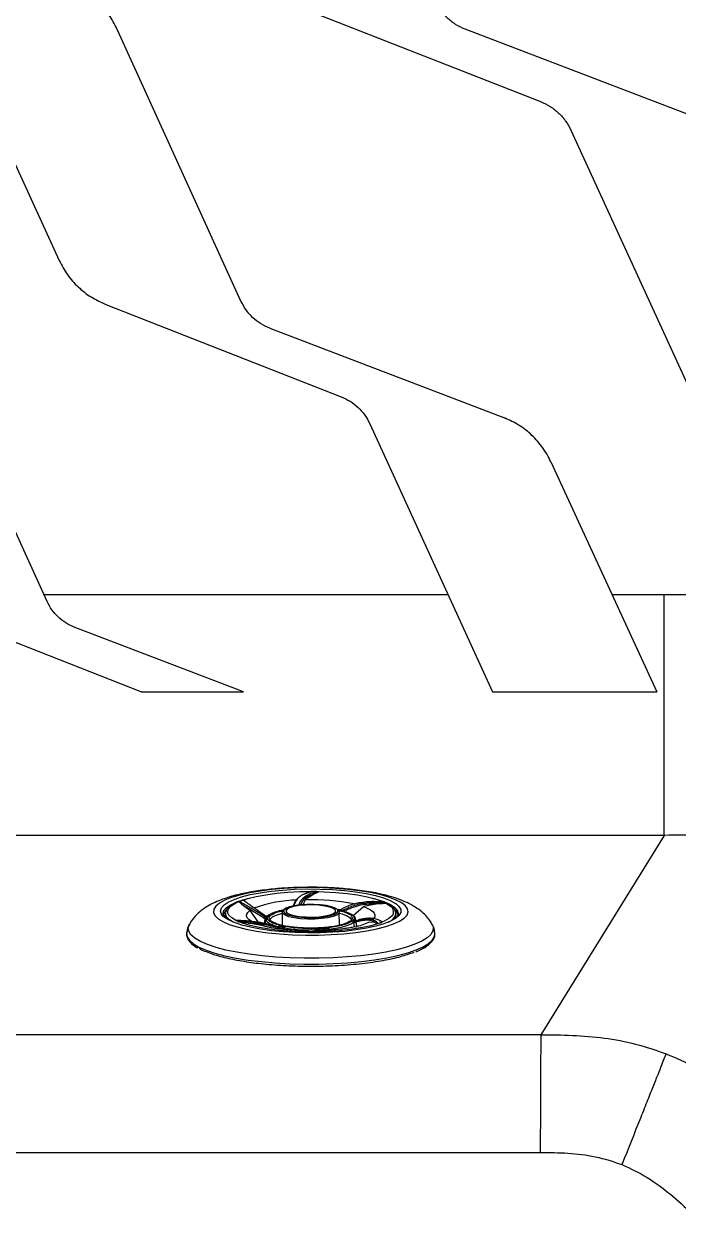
# Model space of a CAD drawing. Extents: x 1076 to 1148, y 508 to 635.
# Drawn here: x 1090.05 to 1095.32, y 538.54 to 548.12 of the extents above; entities that cross this region are included whole.
import ezdxf

# ---------------------------------------------------------------- set-up
doc = ezdxf.new("R2010")
doc.units = 0
doc.header["$MEASUREMENT"] = 0
doc.layers.add('1', color=4, linetype='Continuous')

# ---------------------------------------------------------------- blocks, each defined once
blk = doc.blocks.new('2026 TX')
at = {"layer": '1', "color": 3}
for p, q in [((13.573, 28.6008), (14.5729, 26.4162)), ((16.4437, 28.4809), (18.4463, 27.6947)), ((16.0352, 26.0896), (15.0305, 28.2938)), ((19.8355, 27.5141), (17.8387, 28.2779)), ((18.6905, 27.464), (19.7477, 25.1542)), ((14.947, 26.0628), (16.8411, 25.3192)), ((16.2664, 25.8709), (18.155, 25.1484)), ((14.4762, 23.67), (13.5291, 25.7479)), ((17.0721, 25.1011), (18.0599, 22.9429)), ((18.5296, 24.7941), (19.3818, 22.9429)), ((14.4504, 23.7265), (17.7012, 23.7265)), ((19.0211, 23.7265), (19.4394, 23.7265)), ((13.4504, 23.6448), (15.2359, 22.9438)), ((16.0558, 22.943), (14.6942, 23.4638)), ((15.2359, 22.9438), (15.238, 22.9429)), ((15.2359, 22.9438), (15.238, 22.9429)), ((15.238, 22.9429), (15.2359, 22.9438)), ((15.238, 22.9429), (15.2359, 22.9438)), ((15.238, 22.9429), (16.0558, 22.9429)), ((18.0599, 22.9429), (19.3818, 22.9429)), ((19.4394, 21.7871), (11.6707, 21.7871)), ((19.4394, 21.7871), (18.4475, 20.1813)), ((16.5393, 21.2295), (16.5533, 21.2681)), ((16.5507, 21.3125), (16.5395, 21.3123)), ((16.6219, 21.3148), (16.5533, 21.2681)), ((15.9118, 21.1571), (15.9127, 21.1658)), ((16.1059, 21.1815), (16.0455, 21.2287)), ((16.1059, 21.1815), (16.1701, 21.0899)), ((16.3127, 21.1652), (16.3795, 21.1829)), ((16.3668, 21.1686), (16.3658, 21.0649)), ((16.8169, 21.1779), (16.8147, 21.1858)), ((16.8167, 21.1891), (16.8389, 21.1843)), ((16.8421, 21.1843), (16.8192, 21.1892)), ((16.8279, 21.0649), (16.8269, 21.1686)), ((16.848, 21.1813), (16.8389, 21.1843)), ((16.8516, 21.1809), (16.8531, 21.1819)), ((16.9371, 21.1423), (17.0206, 21.2145)), ((17.138, 21.235), (17.0206, 21.2145)), ((15.9118, 21.1399), (15.9004, 21.1396)), ((15.9118, 21.1571), (15.9118, 21.137)), ((15.9118, 21.1359), (15.9122, 21.1198)), ((16.2129, 21.0581), (16.0971, 21.0805)), ((16.1749, 21.083), (16.1798, 21.076)), ((16.2256, 21.0731), (16.2312, 21.1144)), ((16.2383, 21.1186), (16.2385, 21.1113)), ((16.2388, 21.1247), (16.2402, 21.1264)), ((16.2443, 21.1366), (16.2439, 21.137)), ((16.255, 21.1422), (16.2493, 21.1351)), ((16.2493, 21.1351), (16.2496, 21.1309)), ((16.2613, 21.1456), (16.255, 21.1422)), ((16.9324, 21.0986), (16.9387, 21.102)), ((16.9444, 21.1091), (16.9387, 21.102)), ((16.9441, 21.084), (16.9434, 21.089)), ((16.9444, 21.1091), (16.9441, 21.1133)), ((16.9479, 21.0532), (16.9441, 21.084)), ((16.9555, 21.1042), (16.9552, 21.1186)), ((16.9602, 21.0987), (16.9563, 21.1202)), ((17.0206, 21.1103), (16.9587, 21.0948)), ((16.9597, 21.0873), (16.9639, 21.0541)), ((17.1129, 21.086), (17.0642, 21.0888)), ((17.2819, 21.1571), (17.281, 21.1488)), ((17.2819, 21.137), (17.2819, 21.1571)), ((15.6019, 21.0167), (15.5981, 21.0015)), ((16.2385, 21.0517), (16.2129, 21.0581)), ((16.3357, 21.0476), (16.3374, 21.0521)), ((16.3457, 21.0629), (16.3547, 21.0598)), ((16.377, 21.0551), (16.3547, 21.0598)), ((16.3656, 21.0445), (16.3655, 21.0309)), ((16.3663, 21.0449), (16.3691, 21.0428)), ((16.377, 21.0551), (16.3839, 21.0542)), ((16.3839, 21.0542), (16.392, 21.0531)), ((16.6451, 21.0266), (16.684, 21.0279)), ((16.6752, 21.0182), (16.6484, 21.0173)), ((16.6574, 21.0305), (16.695, 21.0223)), ((16.684, 21.0279), (16.6991, 21.0338)), ((16.7245, 21.0421), (16.6966, 21.0398)), ((16.7245, 21.0421), (16.7308, 21.043)), ((16.7308, 21.043), (16.7393, 21.0443)), ((18.4475, 20.1813), (11.1125, 20.1813)), ((11.1125, 19.2342), (18.4434, 19.2342))]:
    blk.add_line(p, q, dxfattribs=at)
at = {"layer": '1', "color": 3, "flags": 128}
for points in [[(17.2626, 21.074), (17.3119, 21.0966), (17.3484, 21.1206), (17.3714, 21.1455), (17.3807, 21.171), (17.376, 21.1966), (17.3574, 21.2217), (17.3252, 21.2461), (17.28, 21.2691), (17.2226, 21.2905), (17.154, 21.3099), (17.0755, 21.3268), (16.9885, 21.341), (16.8945, 21.3523), (16.7951, 21.3604), (16.6923, 21.3652), (16.5877, 21.3666), (16.4833, 21.3646), (16.3809, 21.3592), (16.2823, 21.3505), (16.1894, 21.3387), (16.1038, 21.324), (16.0269, 21.3066), (15.9602, 21.2869), (15.9049, 21.2652), (15.8619, 21.2419), (15.8321, 21.2174), (15.8159, 21.1921), (15.8136, 21.1665), (15.8253, 21.1411), (15.8508, 21.1163), (15.8895, 21.0926), (15.9409, 21.0703), (16.004, 21.0499), (16.0777, 21.0317), (16.1607, 21.0161), (16.2514, 21.0033), (16.3483, 20.9936), (16.4497, 20.9871), (16.5536, 20.984), (16.6583, 20.9843), (16.762, 20.988), (16.8627, 20.9951), (16.9586, 21.0053), (17.0481, 21.0186), (17.1295, 21.0347), (17.2015, 21.0533), (17.2626, 21.074)], [(15.8933, 21.1352), (15.8785, 21.1535), (15.8713, 21.1782), (15.8781, 21.2029), (15.899, 21.227), (15.9334, 21.2503), (15.9807, 21.2721)], [(15.8921, 21.1595), (15.8979, 21.1815), (15.9178, 21.2055), (15.9516, 21.2287), (15.9984, 21.2504), (16.0575, 21.2703), (16.1029, 21.2822)], [(15.9807, 21.2721), (16.0401, 21.2922), (16.1102, 21.31), (16.1899, 21.3252), (16.2774, 21.3376), (16.3712, 21.3469), (16.4694, 21.353), (16.57, 21.3556), (16.6712, 21.3548), (16.7709, 21.3506), (16.8673, 21.343), (16.9584, 21.3322), (17.0424, 21.3184), (17.1178, 21.3019), (17.183, 21.283), (17.2368, 21.2621), (17.2782, 21.2395), (17.2803, 21.2381)], [(16.0316, 21.2594), (16.0895, 21.2785), (16.1582, 21.2954), (16.2363, 21.3097), (16.3221, 21.3211), (16.4137, 21.3293), (16.5092, 21.3341), (16.6066, 21.3355), (16.7038, 21.3334), (16.7987, 21.3279), (16.8893, 21.3191), (16.9736, 21.3071), (17.05, 21.2923), (17.1166, 21.2749), (17.1722, 21.2553), (17.2156, 21.234), (17.2418, 21.215)], [(17.0908, 21.2822), (17.1226, 21.2741), (17.184, 21.2547), (17.2335, 21.2333), (17.27, 21.2104), (17.2928, 21.1865), (17.3015, 21.162), (17.3015, 21.1609)], [(15.9166, 21.1858), (15.8996, 21.1658), (15.8921, 21.1408)], [(15.9307, 21.1595), (15.9288, 21.1688), (15.9338, 21.1926), (15.9529, 21.2159), (15.9857, 21.2383), (16.0316, 21.2594)], [(16.118, 21.0953), (16.1168, 21.096), (16.0981, 21.1098), (16.086, 21.124), (16.0808, 21.1385), (16.0823, 21.153), (16.0907, 21.1674), (16.1059, 21.1815)], [(16.7763, 21.1334), (16.7349, 21.1236), (16.6847, 21.1166), (16.6291, 21.1129), (16.5714, 21.1127), (16.5154, 21.116), (16.4644, 21.1226), (16.4218, 21.1321), (16.3901, 21.1438), (16.3715, 21.1572), (16.367, 21.1712), (16.377, 21.1851), (16.4007, 21.1979), (16.4169, 21.2035)], [(16.4252, 21.2118), (16.3963, 21.2003), (16.3801, 21.1874), (16.3768, 21.1769)], [(16.3768, 21.1769), (16.3774, 21.1739), (16.3886, 21.1607), (16.4128, 21.1486), (16.4486, 21.1384), (16.4937, 21.1306), (16.5453, 21.1259), (16.6001, 21.1244), (16.6548, 21.1263), (16.7058, 21.1314), (16.7499, 21.1395), (16.7844, 21.15), (16.8072, 21.1623), (16.8167, 21.1756), (16.8169, 21.1779)], [(16.7528, 21.1476), (16.7808, 21.159), (16.7952, 21.1718), (16.7948, 21.1851), (16.7797, 21.1979), (16.7511, 21.2092), (16.7111, 21.2182), (16.6625, 21.2242), (16.6091, 21.2269), (16.5548, 21.2259), (16.5036, 21.2213), (16.4593, 21.2136), (16.4253, 21.2032), (16.4039, 21.191), (16.3968, 21.1778), (16.4046, 21.1646), (16.4267, 21.1525), (16.4613, 21.1422), (16.506, 21.1346), (16.5575, 21.1302), (16.6118, 21.1294), (16.6651, 21.1322), (16.7133, 21.1384), (16.7528, 21.1476)], [(16.8147, 21.1858), (16.8124, 21.189), (16.7946, 21.2017), (16.7643, 21.213), (16.7235, 21.2221), (16.6748, 21.2284), (16.6211, 21.2315), (16.566, 21.2313), (16.5128, 21.2278), (16.4648, 21.2211), (16.4252, 21.2118)], [(16.8132, 21.1876), (16.8146, 21.1867), (16.8262, 21.1729), (16.8235, 21.1588), (16.8065, 21.1454), (16.7763, 21.1334)], [(17.0206, 21.2145), (17.0518, 21.2021), (17.0769, 21.1889), (17.0956, 21.1751), (17.1076, 21.1609), (17.1129, 21.1464), (17.1114, 21.1319), (17.1029, 21.1175), (17.0962, 21.1103)], [(17.2803, 21.2381), (17.3063, 21.2157), (17.3206, 21.1913), (17.3208, 21.1666), (17.3069, 21.1421), (17.3033, 21.1381)], [(15.8924, 21.155), (15.8922, 21.157), (15.8921, 21.1595)], [(17.3033, 21.1381), (17.2792, 21.1183), (17.2382, 21.0957), (17.1847, 21.0747), (17.1198, 21.0557), (17.0447, 21.0392), (16.9609, 21.0253), (16.87, 21.0144), (16.7738, 21.0067), (16.6741, 21.0024), (16.573, 21.0015), (16.4723, 21.004), (16.374, 21.0099), (16.2801, 21.0192), (16.1923, 21.0315), (16.1124, 21.0467), (16.042, 21.0644), (15.9823, 21.0844), (15.9346, 21.1062), (15.8998, 21.1294), (15.8933, 21.1352)], [(15.9724, 21.0883), (15.9425, 21.1076), (15.9203, 21.1309), (15.9119, 21.1547), (15.9118, 21.1571)], [(17.2621, 21.157), (17.2521, 21.1404), (17.226, 21.1174), (17.1866, 21.0956), (17.1346, 21.0755), (17.0711, 21.0574), (16.9975, 21.0418), (16.9153, 21.0289), (16.8264, 21.0191), (16.7326, 21.0126), (16.6359, 21.0095), (16.5383, 21.0098), (16.4421, 21.0136), (16.3491, 21.0208), (16.2613, 21.0312), (16.1808, 21.0447), (16.1091, 21.0608), (16.0478, 21.0794), (15.9982, 21.0999), (15.9613, 21.1219), (15.938, 21.1451), (15.9307, 21.1595)], [(16.0416, 21.0907), (16.0416, 21.0908), (16.0417, 21.0909), (16.0417, 21.0909), (16.0417, 21.0908), (16.0418, 21.0907)], [(16.1731, 21.0704), (16.1419, 21.0828), (16.1348, 21.0862)], [(16.27, 21.0991), (16.2727, 21.114), (16.2891, 21.1302), (16.3189, 21.1452), (16.361, 21.1584), (16.3667, 21.1598)], [(16.827, 21.1598), (16.8471, 21.1545), (16.8855, 21.1407), (16.9113, 21.1252), (16.9233, 21.1087), (16.9237, 21.0991)], [(17.2768, 21.1168), (17.2772, 21.1175), (17.2819, 21.137)], [(15.5981, 21.0015), (15.5979, 20.9999), (15.6022, 20.971), (15.6205, 20.9424), (15.6524, 20.9146), (15.6976, 20.8879), (15.7555, 20.8627), (15.8251, 20.8393), (15.9056, 20.8181), (15.9958, 20.7994), (16.0944, 20.7834), (16.2001, 20.7704), (16.3114, 20.7605), (16.4266, 20.7539), (16.5443, 20.7506), (16.6626, 20.7508), (16.7801, 20.7544), (16.895, 20.7614), (17.0057, 20.7717), (17.1107, 20.785), (17.2084, 20.8013), (17.2976, 20.8204), (17.3769, 20.8418), (17.4453, 20.8654)], [(17.4344, 20.9105), (17.3669, 20.8872), (17.2886, 20.8661), (17.2006, 20.8473), (17.1041, 20.8312), (17.0005, 20.818), (16.8912, 20.8079), (16.7778, 20.801), (16.6618, 20.7974), (16.5449, 20.7972), (16.4288, 20.8004), (16.315, 20.8069), (16.2052, 20.8167), (16.1009, 20.8296), (16.0035, 20.8454), (15.9145, 20.8638), (15.835, 20.8848), (15.7662, 20.9078), (15.7091, 20.9327), (15.6645, 20.9591), (15.633, 20.9866), (15.6149, 21.0148), (15.6107, 21.0433), (15.6184, 21.0683)], [(17.5754, 21.068), (17.5826, 21.0465), (17.5799, 21.018), (17.5634, 20.9897), (17.5334, 20.9621), (17.4902, 20.9356), (17.4344, 20.9105)], [(17.4453, 20.8654), (17.5017, 20.8908), (17.5455, 20.9177), (17.576, 20.9456), (17.5927, 20.9742), (17.5957, 21.001)], [(17.5957, 21.001), (17.5954, 21.0031), (17.5928, 21.0139)]]:
    blk.add_lwpolyline(points, dxfattribs=at)
at = {"layer": '1', "color": 3}
for centre, radius, start, end in [((16.228, 20.759), 0.5361, 108.73033, 112.48787), ((16.5002, 20.2299), 1.0359, 90.57643, 110.35884), ((16.61, 19.5757), 1.6934, 78.58706, 91.91855), ((16.5969, 18.6219), 2.7127, 88.63044, 89.90497), ((16.7032, 20.5348), 0.6643, 76.95444, 77.98265), ((17.039, 20.9329), 0.3474, 61.88888, 66.90722), ((17.2106, 21.1716), 0.0535, 344.24474, 54.35714), ((17.2395, 21.1368), 0.0622, 3.72084, 56.73902), ((15.9566, 21.1374), 0.0448, 180.50294, 207.42136), ((16.1546, 21.4115), 0.3474, 241.88891, 246.90766), ((16.2664, 21.1059), 0.0444, 134.9646, 147.39904), ((16.2745, 21.1101), 0.0401, 138.70281, 147.6381), ((16.2823, 21.1034), 0.0504, 135.3843, 138.87819), ((16.9671, 21.0131), 0.0745, 95.63893, 107.92713), ((16.9169, 21.1281), 0.043, 314.96439, 327.39918), ((16.8444, 21.5547), 0.5151, 282.25874, 295.25924), ((16.9273, 21.1262), 0.0444, 314.96433, 327.3992), ((16.9657, 21.5853), 0.5361, 288.73036, 292.48748), ((17.1762, 21.1926), 0.1136, 293.34563, 337.31998), ((16.5006, 21.7113), 0.6742, 256.97786, 258.96028), ((16.5968, 23.7224), 2.7127, 268.63044, 269.90497), ((16.6083, 22.2933), 1.2627, 274.12264, 275.42735)]:
    blk.add_arc(centre, radius, start, end, dxfattribs=at)
for points, knots in [([(15.0305, 28.2938), (15.0099, 28.3331), (14.9689, 28.4113), (14.8802, 28.5102), (14.7765, 28.5932), (14.6962, 28.6298), (14.6559, 28.6482)], [0, 0, 0, 0, 0.251069, 0.50012, 0.749109, 1, 1, 1, 1]), ([(17.8387, 28.2779), (17.8124, 28.2899), (17.7599, 28.3138), (17.6923, 28.368), (17.6344, 28.4326), (17.6076, 28.4836), (17.5942, 28.5092)], [0, 0, 0, 0, 0.250899, 0.499893, 0.74894, 1, 1, 1, 1]), ([(18.4463, 27.6947), (18.4725, 27.6827), (18.5248, 27.6589), (18.5924, 27.6048), (18.6502, 27.5404), (18.677, 27.4896), (18.6905, 27.464)], [0, 0, 0, 0, 0.2508893, 0.499883, 0.7489364, 1, 1, 1, 1]), ([(14.5729, 26.4162), (14.5935, 26.377), (14.6346, 26.2991), (14.7232, 26.2004), (14.8267, 26.1177), (14.9068, 26.0811), (14.947, 26.0628)], [0, 0, 0, 0, 0.25106, 0.5001185, 0.7491155, 1, 1, 1, 1]), ([(16.2664, 25.8709), (16.2416, 25.8822), (16.192, 25.9048), (16.128, 25.956), (16.0732, 26.0171), (16.0479, 26.0654), (16.0352, 26.0896)], [0, 0, 0, 0, 0.250899, 0.499892, 0.74894, 1, 1, 1, 1]), ([(16.8411, 25.3192), (16.8659, 25.3079), (16.9154, 25.2853), (16.9793, 25.2343), (17.034, 25.1734), (17.0594, 25.1252), (17.0721, 25.1011)], [0, 0, 0, 0, 0.25089, 0.499884, 0.748937, 1, 1, 1, 1]), ([(18.5296, 24.7941), (18.509, 24.8334), (18.468, 24.9115), (18.3793, 25.0105), (18.2756, 25.0935), (18.1953, 25.1301), (18.155, 25.1484)], [0, 0, 0, 0, 0.2510688, 0.5001198, 0.7491086, 1, 1, 1, 1]), ([(14.6942, 23.4638), (14.6708, 23.4745), (14.624, 23.4958), (14.5637, 23.5441), (14.5121, 23.6017), (14.4882, 23.6472), (14.4762, 23.67)], [0, 0, 0, 0, 0.2509, 0.4998931, 0.7489406, 1, 1, 1, 1]), ([(19.4394, 21.7871), (19.4394, 21.8076), (19.4394, 21.8486), (19.4394, 21.9395), (19.4394, 22.0682), (19.4394, 22.249), (19.4394, 22.4915), (19.4394, 22.7673), (19.4394, 23.0362), (19.4394, 23.2839), (19.4394, 23.5034), (19.4394, 23.652), (19.4394, 23.7265)], [0, 0, 0, 0, 0.084524, 0.168397, 0.251765, 0.376086, 0.5, 0.623914, 0.748235, 0.831603, 0.915476, 1, 1, 1, 1]), ([(19.4394, 23.7265), (19.5967, 23.726), (19.9114, 23.7249), (20.223, 23.6815), (20.3788, 23.6598)], [0, 0, 0, 0, 0.50006, 1, 1, 1, 1]), ([(20.054, 21.7586), (19.9521, 21.7694), (19.7482, 21.7909), (19.5423, 21.7883), (19.4394, 21.7871)], [0, 0, 0, 0, 0.499941, 1, 1, 1, 1]), ([(16.5968, 21.3692), (16.5614, 21.3689), (16.5118, 21.3685), (16.4396, 21.3656), (16.3794, 21.3623), (16.3098, 21.3568), (16.2397, 21.3495), (16.1699, 21.3402), (16.102, 21.3291), (16.0371, 21.316), (15.9747, 21.3007), (15.9148, 21.2829), (15.8555, 21.2611), (15.7981, 21.2347), (15.7424, 21.2018), (15.69, 21.1611), (15.6444, 21.1138), (15.625, 21.0795), (15.616, 21.0635)], [0, 0, 0, 0, 0.082753, 0.115877, 0.170516, 0.226436, 0.285656, 0.34656, 0.408534, 0.471107, 0.534055, 0.599829, 0.666639, 0.739157, 0.806566, 0.870871, 0.939913, 1, 1, 1, 1]), ([(17.5777, 21.0635), (17.5725, 21.0733), (17.5603, 21.0963), (17.5309, 21.1335), (17.4879, 21.1748), (17.4332, 21.2138), (17.3703, 21.2474), (17.3021, 21.2753), (17.2301, 21.2979), (17.1571, 21.316), (17.0849, 21.3303), (17.0115, 21.3421), (16.9357, 21.3516), (16.8603, 21.3589), (16.7918, 21.3637), (16.7271, 21.3669), (16.664, 21.3688), (16.6197, 21.3691), (16.5968, 21.3692)], [0, 0, 0, 0, 0.0369617, 0.0870161, 0.1437226, 0.2153249, 0.2913763, 0.3730717, 0.4566041, 0.5312376, 0.5972398, 0.6644442, 0.7305979, 0.7929706, 0.851817, 0.8963499, 0.9467025, 1, 1, 1, 1]), ([(16.0559, 21.2667), (16.0559, 21.2667), (16.0561, 21.2668), (16.0564, 21.2668), (16.0568, 21.2668), (16.0572, 21.2668), (16.0581, 21.2666), (16.0604, 21.2655), (16.0667, 21.2608), (16.0733, 21.254), (16.0789, 21.2477), (16.0808, 21.2456)], [0, 0, 0, 0, 0.0054864, 0.0110267, 0.0160424, 0.0215241, 0.0308969, 0.0601677, 0.194769, 0.7287144, 1, 1, 1, 1]), ([(16.0559, 21.2667), (16.0561, 21.2666), (16.0566, 21.2661), (16.0582, 21.2647), (16.0635, 21.2603), (16.0783, 21.2487), (16.1117, 21.2245), (16.1669, 21.1874), (16.2138, 21.1529), (16.235, 21.1373)], [0, 0, 0, 0, 0.007324, 0.019565, 0.058649, 0.192116, 0.441769, 0.746986, 1, 1, 1, 1]), ([(16.502, 21.2882), (16.5009, 21.2876), (16.4865, 21.2793), (16.4728, 21.2565), (16.4604, 21.2343), (16.4581, 21.2219), (16.4581, 21.2217)], [0, 0, 0, 0, 0.047568, 0.57627, 0.994581, 1, 1, 1, 1]), ([(16.4658, 21.222), (16.4662, 21.2244), (16.4682, 21.2358), (16.4759, 21.2544), (16.4891, 21.2764), (16.5079, 21.2953), (16.5408, 21.3183), (16.5764, 21.3279), (16.6014, 21.3346)], [0, 0, 0, 0, 0.038314, 0.176975, 0.337568, 0.48151, 0.635555, 1, 1, 1, 1]), ([(16.6618, 21.3338), (16.6611, 21.3337), (16.6594, 21.3335), (16.6542, 21.3326), (16.638, 21.3296), (16.6028, 21.321), (16.5535, 21.2988), (16.5155, 21.2662), (16.5042, 21.2352), (16.5006, 21.2253)], [0, 0, 0, 0, 0.008234, 0.021994, 0.06593, 0.215961, 0.496601, 0.839701, 1, 1, 1, 1]), ([(16.6219, 21.3148), (16.5916, 21.3039), (16.542, 21.2861), (16.5226, 21.2435), (16.5151, 21.2269)], [0, 0, 0, 0, 0.610993, 1, 1, 1, 1]), ([(16.553, 21.3178), (16.5535, 21.3181), (16.5592, 21.3212), (16.5693, 21.3254), (16.5819, 21.3299), (16.5902, 21.3324), (16.5955, 21.3337), (16.5986, 21.3343), (16.6004, 21.3346), (16.6012, 21.3346), (16.6014, 21.3346)], [0, 0, 0, 0, 0.036242, 0.427105, 0.677678, 0.829161, 0.916552, 0.965074, 0.991215, 1, 1, 1, 1]), ([(16.6618, 21.3338), (16.6619, 21.3338), (16.6621, 21.3338), (16.6624, 21.3338), (16.6627, 21.3337), (16.6628, 21.3335), (16.6627, 21.3332), (16.6612, 21.332), (16.6518, 21.3278), (16.6379, 21.3221), (16.6259, 21.3167), (16.6219, 21.3148)], [0, 0, 0, 0, 0.005501, 0.011055, 0.016084, 0.02158, 0.030977, 0.060324, 0.195274, 0.730604, 1, 1, 1, 1]), ([(16.0186, 21.2561), (16.0101, 21.2527), (15.99, 21.2445), (15.9649, 21.2304), (15.942, 21.2142), (15.9255, 21.1966), (15.9154, 21.1813), (15.9144, 21.1715), (15.9141, 21.1688)], [0, 0, 0, 0, 0.144926, 0.343113, 0.538152, 0.731831, 0.926414, 1, 1, 1, 1]), ([(16.0455, 21.2287), (16.0433, 21.2305), (16.0375, 21.2353), (16.0306, 21.2417), (16.0256, 21.2473), (16.0233, 21.2506), (16.0224, 21.2525), (16.0223, 21.2536), (16.0225, 21.2541), (16.0229, 21.2543), (16.023, 21.2543)], [0, 0, 0, 0, 0.191814, 0.519611, 0.729753, 0.856784, 0.930061, 0.970742, 0.992656, 1, 1, 1, 1]), ([(16.229, 21.1298), (16.2167, 21.1381), (16.193, 21.1541), (16.1579, 21.176), (16.1253, 21.1955), (16.0951, 21.213), (16.0678, 21.2286), (16.0427, 21.2429), (16.0297, 21.2505), (16.023, 21.2543)], [0, 0, 0, 0, 0.136039, 0.261937, 0.40799, 0.540278, 0.678402, 0.83502, 1, 1, 1, 1]), ([(16.0455, 21.2287), (16.0603, 21.2201), (16.0875, 21.2044), (16.1377, 21.1751), (16.1851, 21.1459), (16.216, 21.1248), (16.2312, 21.1144)], [0, 0, 0, 0, 0.318453, 0.584084, 0.795128, 1, 1, 1, 1]), ([(16.2613, 21.1456), (16.2697, 21.1513), (16.2868, 21.163), (16.3303, 21.1784), (16.3689, 21.1864), (16.3878, 21.1903)], [0, 0, 0, 0, 0.331671, 0.671367, 1, 1, 1, 1]), ([(16.3001, 21.0849), (16.2978, 21.0858), (16.2835, 21.0915), (16.2692, 21.1035), (16.26, 21.1201), (16.266, 21.1416), (16.2943, 21.1559), (16.3127, 21.1652)], [0, 0, 0, 0, 0.038303, 0.238729, 0.439156, 0.635417, 1, 1, 1, 1]), ([(16.814, 21.1824), (16.8325, 21.1787), (16.8686, 21.1716), (16.9022, 21.1566), (16.9252, 21.1408), (16.9335, 21.1241), (16.9278, 21.1025), (16.8994, 21.0882), (16.881, 21.0789)], [0, 0, 0, 0, 0.150305, 0.294319, 0.44139, 0.58846, 0.732474, 1, 1, 1, 1]), ([(16.8295, 21.1869), (16.8532, 21.1995), (16.8864, 21.2171), (16.9332, 21.2327), (16.9652, 21.2413), (17.0073, 21.2497), (17.0593, 21.2557), (17.119, 21.257), (17.1572, 21.2539), (17.1753, 21.2524)], [0, 0, 0, 0, 0.229238, 0.322198, 0.414546, 0.50635, 0.67863, 0.847274, 1, 1, 1, 1]), ([(16.8447, 21.1824), (16.8444, 21.1827), (16.8436, 21.1836), (16.8422, 21.1843), (16.8406, 21.1846), (16.8395, 21.1844), (16.8389, 21.1843)], [0, 0, 0, 0, 0.20411, 0.478569, 0.745615, 1, 1, 1, 1]), ([(16.848, 21.1813), (16.8489, 21.1814), (16.8508, 21.1816), (16.8524, 21.1806), (16.8531, 21.1801)], [0, 0, 0, 0, 0.509129, 1, 1, 1, 1]), ([(16.848, 21.1813), (16.8643, 21.1766), (16.8972, 21.1672), (16.9292, 21.1501), (16.9472, 21.1318), (16.9451, 21.1194), (16.9441, 21.1133)], [0, 0, 0, 0, 0.247011, 0.5, 0.752989, 1, 1, 1, 1]), ([(17.2027, 21.2393), (17.2019, 21.2394), (17.1996, 21.2397), (17.1928, 21.2405), (17.1713, 21.2429), (17.1214, 21.2461), (17.0383, 21.2429), (16.9406, 21.2238), (16.8804, 21.195), (16.8531, 21.1819)], [0, 0, 0, 0, 0.0073248, 0.0195656, 0.0586504, 0.1921162, 0.4417694, 0.7469865, 1, 1, 1, 1]), ([(16.8531, 21.1819), (16.8541, 21.1819), (16.8561, 21.1819), (16.8585, 21.1809), (16.86, 21.1796), (16.8609, 21.1785), (16.8615, 21.1771), (16.8615, 21.1762), (16.8616, 21.1757)], [0, 0, 0, 0, 0.277558, 0.532524, 0.651825, 0.767232, 0.882131, 1, 1, 1, 1]), ([(17.138, 21.235), (17.0904, 21.2344), (16.9941, 21.2332), (16.9061, 21.195), (16.8616, 21.1757)], [0, 0, 0, 0, 0.495173, 1, 1, 1, 1]), ([(17.2027, 21.2393), (17.2028, 21.2392), (17.2029, 21.2392), (17.2029, 21.2391), (17.2027, 21.239), (17.2024, 21.2389), (17.2015, 21.2387), (17.1976, 21.2383), (17.182, 21.2376), (17.1614, 21.2367), (17.1439, 21.2354), (17.138, 21.235)], [0, 0, 0, 0, 0.0055006, 0.0110552, 0.016084, 0.0215799, 0.030977, 0.0603237, 0.1952739, 0.7306037, 1, 1, 1, 1]), ([(17.159, 21.2535), (17.161, 21.2534), (17.1663, 21.2533), (17.1724, 21.2532), (17.175, 21.2525), (17.1753, 21.2524)], [0, 0, 0, 0, 0.351879, 0.927446, 1, 1, 1, 1]), ([(17.2797, 21.146), (17.2807, 21.1506), (17.2838, 21.1645), (17.2752, 21.1863), (17.2641, 21.2026), (17.2549, 21.2098), (17.2536, 21.2109)], [0, 0, 0, 0, 0.198729, 0.598058, 0.942974, 1, 1, 1, 1]), ([(15.6203, 21.0702), (15.615, 21.06), (15.6042, 21.0393), (15.6008, 21.0149), (15.599, 21.0025)], [0, 0, 0, 0, 0.491286, 1, 1, 1, 1]), ([(15.908, 21.1306), (15.9077, 21.1309), (15.9021, 21.1355), (15.897, 21.1438), (15.8925, 21.1519), (15.8927, 21.1559), (15.8928, 21.1569)], [0, 0, 0, 0, 0.028419, 0.43017, 0.853514, 1, 1, 1, 1]), ([(15.991, 21.105), (15.9918, 21.105), (15.9941, 21.105), (16.0009, 21.1048), (16.0224, 21.1041), (16.0723, 21.1017), (16.1551, 21.0936), (16.2326, 21.0826), (16.2743, 21.0698), (16.2828, 21.0672)], [0, 0, 0, 0, 0.008884, 0.023729, 0.071132, 0.233001, 0.535783, 0.905953, 1, 1, 1, 1]), ([(16.0971, 21.0805), (16.0919, 21.0812), (16.0778, 21.0833), (16.0582, 21.086), (16.0406, 21.0884), (16.0299, 21.0898), (16.0238, 21.0908), (16.0205, 21.0913), (16.019, 21.0917), (16.0185, 21.0919), (16.0184, 21.0919)], [0, 0, 0, 0, 0.1918013, 0.5196338, 0.7297874, 0.8568184, 0.9300901, 0.9707636, 0.9926713, 1, 1, 1, 1]), ([(16.2955, 21.0648), (16.2876, 21.0667), (16.2616, 21.073), (16.2197, 21.0794), (16.1691, 21.0853), (16.1211, 21.0891), (16.0698, 21.0915), (16.0359, 21.0918), (16.0184, 21.0919)], [0, 0, 0, 0, 0.092024, 0.303325, 0.457386, 0.635079, 0.811972, 1, 1, 1, 1]), ([(16.0835, 21.0934), (16.0791, 21.0922), (16.0673, 21.089), (16.0588, 21.0852), (16.0535, 21.0829)], [0, 0, 0, 0, 0.376981, 1, 1, 1, 1]), ([(16.0557, 21.0966), (16.1034, 21.093), (16.185, 21.0869), (16.2596, 21.0653), (16.2905, 21.0564)], [0, 0, 0, 0, 0.585928, 1, 1, 1, 1]), ([(16.0971, 21.0805), (16.1248, 21.0787), (16.1786, 21.0753), (16.2443, 21.0668), (16.2797, 21.0587), (16.2911, 21.0561)], [0, 0, 0, 0, 0.41791, 0.812088, 1, 1, 1, 1]), ([(16.2312, 21.1144), (16.2312, 21.1151), (16.2311, 21.1166), (16.2309, 21.1197), (16.2305, 21.1235), (16.2298, 21.1274), (16.2293, 21.129), (16.229, 21.1298)], [0, 0, 0, 0, 0.111469, 0.230184, 0.482261, 0.743373, 1, 1, 1, 1]), ([(16.2373, 21.1202), (16.2359, 21.1141), (16.2322, 21.0988), (16.2304, 21.0832), (16.2293, 21.0738)], [0, 0, 0, 0, 0.399645, 1, 1, 1, 1]), ([(16.2353, 21.1103), (16.2353, 21.1106), (16.2354, 21.1112), (16.2346, 21.1123), (16.2332, 21.1134), (16.2319, 21.1141), (16.2312, 21.1144)], [0, 0, 0, 0, 0.245337, 0.5, 0.754663, 1, 1, 1, 1]), ([(16.235, 21.1373), (16.2349, 21.1376), (16.2347, 21.1384), (16.2344, 21.1383), (16.2342, 21.1376), (16.2341, 21.1367), (16.234, 21.1356), (16.234, 21.1347), (16.2339, 21.1342)], [0, 0, 0, 0, 0.277559, 0.532523, 0.651824, 0.76723, 0.88213, 1, 1, 1, 1]), ([(16.2456, 21.1381), (16.2448, 21.1375), (16.2431, 21.1365), (16.2398, 21.1362), (16.2368, 21.1368), (16.2352, 21.1378), (16.2344, 21.1383)], [0, 0, 0, 0, 0.27497, 0.53697, 0.779775, 1, 1, 1, 1]), ([(16.2464, 21.1388), (16.2456, 21.1381), (16.244, 21.1367), (16.2408, 21.1359), (16.2377, 21.1361), (16.2359, 21.1369), (16.235, 21.1373)], [0, 0, 0, 0, 0.266689, 0.531115, 0.778754, 1, 1, 1, 1]), ([(16.2385, 21.1113), (16.2382, 21.1086), (16.2374, 21.0995), (16.2541, 21.0844), (16.2863, 21.0668), (16.3204, 21.057), (16.3374, 21.0521)], [0, 0, 0, 0, 0.123191, 0.415461, 0.707731, 1, 1, 1, 1]), ([(16.2406, 21.1316), (16.2401, 21.1302), (16.2393, 21.1279), (16.2385, 21.124), (16.2382, 21.1224)], [0, 0, 0, 0, 0.571403, 1, 1, 1, 1]), ([(16.2464, 21.1388), (16.247, 21.1394), (16.2482, 21.1405), (16.2504, 21.1415), (16.2527, 21.1422), (16.2542, 21.1422), (16.255, 21.1422)], [0, 0, 0, 0, 0.257259, 0.51339, 0.762603, 1, 1, 1, 1]), ([(16.3457, 21.0629), (16.3294, 21.0675), (16.2965, 21.077), (16.2645, 21.0941), (16.2465, 21.1124), (16.2486, 21.1248), (16.2496, 21.1309)], [0, 0, 0, 0, 0.2470114, 0.5, 0.7529886, 1, 1, 1, 1]), ([(16.881, 21.0789), (16.855, 21.0708), (16.8149, 21.0582), (16.7383, 21.0475), (16.6734, 21.0419), (16.6049, 21.0398), (16.5173, 21.0415), (16.4164, 21.0511), (16.3377, 21.0681), (16.3089, 21.081), (16.3001, 21.0849)], [0, 0, 0, 0, 0.178273, 0.27424, 0.372244, 0.470248, 0.566216, 0.744489, 0.922762, 1, 1, 1, 1]), ([(16.9324, 21.0986), (16.924, 21.0928), (16.907, 21.0811), (16.8623, 21.0658), (16.8065, 21.0529), (16.7615, 21.0471), (16.7393, 21.0443)], [0, 0, 0, 0, 0.2470115, 0.5, 0.7529885, 1, 1, 1, 1]), ([(16.7439, 21.0329), (16.7672, 21.0359), (16.8137, 21.0418), (16.871, 21.0552), (16.917, 21.0709), (16.9346, 21.083), (16.9434, 21.089)], [0, 0, 0, 0, 0.25, 0.5, 0.75, 1, 1, 1, 1]), ([(16.9552, 21.1186), (16.9552, 21.1202), (16.9555, 21.1281), (16.947, 21.1375), (16.9332, 21.1444), (16.9308, 21.1456)], [0, 0, 0, 0, 0.170255, 0.858996, 1, 1, 1, 1]), ([(16.9434, 21.089), (16.9439, 21.0904), (16.9448, 21.0928), (16.9461, 21.0961), (16.9468, 21.0971), (16.9473, 21.0977)], [0, 0, 0, 0, 0.40286, 0.687897, 1, 1, 1, 1]), ([(16.9531, 21.1049), (16.9535, 21.1053), (16.9543, 21.106), (16.9551, 21.1048), (16.9555, 21.1042)], [0, 0, 0, 0, 0.4907456, 1, 1, 1, 1]), ([(16.9587, 21.0948), (16.9588, 21.0946), (16.959, 21.0943), (16.9593, 21.0929), (16.9595, 21.0914), (16.9596, 21.0901), (16.9597, 21.0887), (16.9597, 21.0877), (16.9597, 21.0873)], [0, 0, 0, 0, 0.27767, 0.532627, 0.651875, 0.767289, 0.882123, 1, 1, 1, 1]), ([(17.1129, 21.086), (17.0948, 21.0946), (17.0583, 21.1121), (16.9928, 21.0956), (16.9597, 21.0873)], [0, 0, 0, 0, 0.4948685, 1, 1, 1, 1]), ([(16.9634, 21.1007), (16.9636, 21.1012), (16.9639, 21.1023), (16.9644, 21.1023), (16.9647, 21.1023)], [0, 0, 0, 0, 0.396904, 1, 1, 1, 1]), ([(16.9647, 21.1023), (16.9786, 21.1067), (17.0058, 21.1154), (17.0465, 21.1219), (17.086, 21.123), (17.1221, 21.117), (17.1507, 21.1058), (17.1644, 21.095), (17.1707, 21.09)], [0, 0, 0, 0, 0.154219, 0.301464, 0.47799, 0.661716, 0.843633, 1, 1, 1, 1]), ([(17.1378, 21.0776), (17.1376, 21.0778), (17.1371, 21.0785), (17.1355, 21.0805), (17.1301, 21.0867), (17.1153, 21.099), (17.0825, 21.1133), (17.0425, 21.1114), (17.0206, 21.1103)], [0, 0, 0, 0, 0.0098048, 0.0261909, 0.0785136, 0.2571883, 0.5914021, 1, 1, 1, 1]), ([(17.1378, 21.0776), (17.1377, 21.0776), (17.1376, 21.0775), (17.1373, 21.0775), (17.1369, 21.0774), (17.1365, 21.0774), (17.1356, 21.0775), (17.1332, 21.078), (17.127, 21.0803), (17.1204, 21.0833), (17.1148, 21.0853), (17.1129, 21.086)], [0, 0, 0, 0, 0.005486, 0.011027, 0.016042, 0.021524, 0.030897, 0.060168, 0.194769, 0.728714, 1, 1, 1, 1]), ([(17.1482, 21.1023), (17.1503, 21.1018), (17.1562, 21.1004), (17.163, 21.0977), (17.1682, 21.0947), (17.1704, 21.0924), (17.1722, 21.0909), (17.1709, 21.0901), (17.1707, 21.09)], [0, 0, 0, 0, 0.191782, 0.518998, 0.728969, 0.85611, 0.98384, 1, 1, 1, 1]), ([(17.3009, 21.1603), (17.301, 21.1581), (17.3014, 21.1527), (17.2977, 21.1439), (17.2904, 21.136), (17.2874, 21.1328)], [0, 0, 0, 0, 0.285962, 0.712849, 1, 1, 1, 1]), ([(17.5945, 21.0011), (17.5944, 21.0052), (17.5937, 21.0265), (17.5853, 21.0511), (17.575, 21.0676), (17.5731, 21.0706)], [0, 0, 0, 0, 0.161377, 0.846993, 1, 1, 1, 1]), ([(15.6039, 21.0209), (15.6023, 21.0174), (15.5968, 21.0049), (15.5968, 20.9812), (15.6059, 20.9527), (15.6246, 20.9266), (15.6517, 20.9032), (15.6722, 20.8883), (15.6856, 20.8815), (15.6856, 20.8815)], [0, 0, 0, 0, 0.071785, 0.252208, 0.441781, 0.632847, 0.817372, 0.999883, 1, 1, 1, 1]), ([(16.5627, 21.0191), (16.5489, 21.0192), (16.5249, 21.0195), (16.485, 21.0212), (16.4428, 21.0236), (16.3956, 21.0275), (16.3505, 21.0323), (16.3088, 21.0381), (16.2735, 21.0441), (16.2505, 21.0488), (16.2422, 21.0509), (16.2407, 21.0512)], [0, 0, 0, 0, 0.105368, 0.183654, 0.311666, 0.44141, 0.576311, 0.711439, 0.844154, 0.972366, 1, 1, 1, 1]), ([(16.2956, 21.0653), (16.2936, 21.0657), (16.2878, 21.067), (16.285, 21.0678), (16.2831, 21.0683)], [0, 0, 0, 0, 0.339817, 1, 1, 1, 1]), ([(16.2911, 21.0561), (16.3008, 21.0541), (16.3311, 21.048), (16.3581, 21.0383), (16.3764, 21.0318)], [0, 0, 0, 0, 0.320002, 1, 1, 1, 1]), ([(16.3406, 21.0501), (16.3395, 21.0504), (16.3376, 21.0508), (16.3352, 21.0503), (16.3336, 21.0493), (16.3328, 21.0483), (16.3322, 21.0471), (16.3321, 21.0462), (16.3321, 21.0457)], [0, 0, 0, 0, 0.277558, 0.532524, 0.651825, 0.767232, 0.882131, 1, 1, 1, 1]), ([(16.3357, 21.0476), (16.3362, 21.0474), (16.3372, 21.0469), (16.3381, 21.0464), (16.3385, 21.0459), (16.3383, 21.0458), (16.3383, 21.0457)], [0, 0, 0, 0, 0.256803, 0.538235, 0.838627, 1, 1, 1, 1]), ([(16.3374, 21.0521), (16.3383, 21.0524), (16.3394, 21.0528), (16.341, 21.0536), (16.3429, 21.0543), (16.3455, 21.0549), (16.3476, 21.0546), (16.3486, 21.0544)], [0, 0, 0, 0, 0.224307, 0.303573, 0.473827, 0.745729, 1, 1, 1, 1]), ([(16.3486, 21.0544), (16.3481, 21.0535), (16.3469, 21.0517), (16.3447, 21.0502), (16.3425, 21.0496), (16.3412, 21.05), (16.3406, 21.0501)], [0, 0, 0, 0, 0.266689, 0.531115, 0.778754, 1, 1, 1, 1]), ([(16.3486, 21.0544), (16.3491, 21.0551), (16.3499, 21.0565), (16.3514, 21.0581), (16.3531, 21.0593), (16.3542, 21.0597), (16.3547, 21.0598)], [0, 0, 0, 0, 0.257259, 0.51339, 0.762603, 1, 1, 1, 1]), ([(16.3764, 21.0318), (16.3763, 21.0325), (16.3762, 21.0339), (16.375, 21.0369), (16.3726, 21.0402), (16.3687, 21.0435), (16.3656, 21.0446), (16.3641, 21.0451)], [0, 0, 0, 0, 0.111467, 0.230181, 0.482258, 0.743371, 1, 1, 1, 1]), ([(16.3715, 21.0496), (16.3742, 21.0486), (16.379, 21.0468), (16.3834, 21.0434), (16.3853, 21.042)], [0, 0, 0, 0, 0.571399, 1, 1, 1, 1]), ([(16.3863, 21.0296), (16.3856, 21.0298), (16.3841, 21.0303), (16.3815, 21.0309), (16.3788, 21.0314), (16.3772, 21.0317), (16.3764, 21.0318)], [0, 0, 0, 0, 0.245337, 0.5, 0.754663, 1, 1, 1, 1]), ([(16.3863, 21.0296), (16.3866, 21.0316), (16.3871, 21.0358), (16.3859, 21.0398), (16.3853, 21.042)], [0, 0, 0, 0, 0.459375, 1, 1, 1, 1]), ([(16.3853, 21.042), (16.4075, 21.0386), (16.4518, 21.0318), (16.522, 21.0264), (16.5684, 21.0259), (16.5886, 21.0256)], [0, 0, 0, 0, 0.360774, 0.721548, 1, 1, 1, 1]), ([(16.6813, 21.0394), (16.6566, 21.0383), (16.6066, 21.036), (16.53, 21.0378), (16.4561, 21.0431), (16.4132, 21.0498), (16.392, 21.0531)], [0, 0, 0, 0, 0.2470114, 0.5, 0.7529886, 1, 1, 1, 1]), ([(16.5319, 21.0105), (16.5326, 21.0107), (16.5343, 21.0112), (16.5395, 21.0127), (16.5557, 21.0173), (16.5905, 21.0266), (16.6333, 21.037), (16.6536, 21.0373), (16.6621, 21.0375)], [0, 0, 0, 0, 0.011743, 0.031368, 0.094028, 0.308, 0.708243, 1, 1, 1, 1]), ([(16.7069, 21.0408), (16.7056, 21.0409), (16.7001, 21.0409), (16.6853, 21.038), (16.6528, 21.03), (16.6172, 21.0181), (16.5923, 21.0097)], [0, 0, 0, 0, 0.062388, 0.267097, 0.485329, 1, 1, 1, 1]), ([(16.6484, 21.0173), (16.6454, 21.0169), (16.6372, 21.0158), (16.6244, 21.0139), (16.6118, 21.012), (16.6035, 21.0108), (16.5982, 21.0102), (16.5951, 21.0098), (16.5933, 21.0097), (16.5925, 21.0097), (16.5923, 21.0097)], [0, 0, 0, 0, 0.191797, 0.519572, 0.729704, 0.856737, 0.930022, 0.970712, 0.992634, 1, 1, 1, 1]), ([(16.6484, 21.0173), (16.6655, 21.0223), (16.6923, 21.0302), (16.7079, 21.0314), (16.7136, 21.0319)], [0, 0, 0, 0, 0.634967, 1, 1, 1, 1]), ([(16.7069, 21.0412), (16.7068, 21.0412), (16.6946, 21.0403), (16.6795, 21.0396), (16.6643, 21.0393), (16.6621, 21.0392)], [0, 0, 0, 0, 0.005381, 0.851463, 1, 1, 1, 1]), ([(16.952, 21.051), (16.9449, 21.0494), (16.9284, 21.0456), (16.8922, 21.0392), (16.8468, 21.0327), (16.7959, 21.0272), (16.7467, 21.0233), (16.7063, 21.021), (16.6837, 21.0202), (16.6752, 21.02)], [0, 0, 0, 0, 0.124957, 0.291365, 0.46328, 0.634653, 0.802085, 0.924508, 1, 1, 1, 1]), ([(16.6991, 21.0338), (16.6993, 21.0329), (16.6997, 21.0311), (16.7003, 21.0302), (16.7006, 21.0297)], [0, 0, 0, 0, 0.556211, 1, 1, 1, 1]), ([(16.7277, 21.0362), (16.7309, 21.0361), (16.7366, 21.0358), (16.7417, 21.0338), (16.7439, 21.0329)], [0, 0, 0, 0, 0.5714031, 1, 1, 1, 1]), ([(17.4424, 20.8504), (17.4545, 20.8554), (17.481, 20.8665), (17.5146, 20.8847), (17.5445, 20.9048), (17.568, 20.926), (17.5853, 20.9489), (17.5955, 20.9745), (17.5979, 20.9985), (17.5926, 21.0124), (17.5907, 21.0173)], [0, 0, 0, 0, 0.112958, 0.247971, 0.381248, 0.513408, 0.64533, 0.779046, 0.922305, 1, 1, 1, 1]), ([(15.6983, 20.8795), (15.7015, 20.8771), (15.715, 20.867), (15.7542, 20.8508), (15.8245, 20.8243), (15.9303, 20.796), (16.0765, 20.7689), (16.2406, 20.7488), (16.3916, 20.7383), (16.5199, 20.7343), (16.6533, 20.7334), (16.8207, 20.7385), (16.9803, 20.752), (17.0983, 20.7672), (17.2058, 20.7847), (17.3239, 20.8101), (17.3944, 20.8348), (17.4287, 20.8468)], [0, 0, 0, 0, 0.014746, 0.061082, 0.107429, 0.196298, 0.280145, 0.363992, 0.452861, 0.499198, 0.545544, 0.640072, 0.734601, 0.780937, 0.827284, 0.916153, 1, 1, 1, 1]), ([(18.4475, 20.1813), (18.4475, 20.1667), (18.4473, 20.1379), (18.4471, 20.0791), (18.4467, 19.9956), (18.4462, 19.8828), (18.4456, 19.743), (18.4449, 19.5833), (18.4441, 19.4115), (18.4436, 19.294), (18.4434, 19.2342)], [0, 0, 0, 0, 0.133122, 0.261502, 0.383156, 0.5, 0.616844, 0.738498, 0.866878, 1, 1, 1, 1]), ([(18.4475, 20.1813), (18.5331, 20.181), (18.7041, 20.1804), (18.9598, 20.1589), (19.2129, 20.1127), (19.3746, 20.0567), (19.4554, 20.0287)], [0, 0, 0, 0, 0.250071, 0.500089, 0.750062, 1, 1, 1, 1]), ([(19.4554, 20.0287), (19.4493, 20.0133), (19.4373, 19.983), (19.4138, 19.9237), (19.3816, 19.8426), (19.3392, 19.7359), (19.2874, 19.6056), (19.2286, 19.4579), (19.1656, 19.2995), (19.1225, 19.1914), (19.1006, 19.1364)], [0, 0, 0, 0, 0.132669, 0.26086, 0.382703, 0.500013, 0.617317, 0.73915, 0.867332, 1, 1, 1, 1]), ([(19.4554, 20.0287), (19.535, 19.9945), (19.6943, 19.926), (19.9149, 19.7871), (20.1202, 19.6275), (20.2478, 19.5104), (20.3117, 19.4518)], [0, 0, 0, 0, 0.249933, 0.499907, 0.749922, 1, 1, 1, 1]), ([(18.4434, 19.2342), (18.5176, 19.2335), (18.6661, 19.2321), (18.8889, 19.2074), (19.0301, 19.1601), (19.1006, 19.1364)], [0, 0, 0, 0, 0.33352, 0.666849, 1, 1, 1, 1]), ([(19.1006, 19.1364), (19.1701, 19.1041), (19.3092, 19.0396), (19.4926, 18.8996), (19.6055, 18.7965), (19.662, 18.7449)], [0, 0, 0, 0, 0.333128, 0.666466, 1, 1, 1, 1])]:
    blk.add_open_spline(points, degree=3, knots=knots, dxfattribs=at)
for points in [[(16.8167, 21.1891), (16.8172, 21.1892), (16.8183, 21.1894), (16.8197, 21.1891), (16.8211, 21.1883), (16.8218, 21.1874), (16.8222, 21.1869)], [(16.0475, 21.085), (16.0474, 21.0857), (16.0472, 21.0872), (16.0458, 21.0891), (16.0439, 21.0904), (16.0424, 21.0906), (16.0416, 21.0907)], [(16.229, 21.1298), (16.23, 21.1294), (16.232, 21.1286), (16.2352, 21.1286), (16.2382, 21.1295), (16.2398, 21.1309), (16.2406, 21.1316)], [(16.2496, 21.1309), (16.2483, 21.1308), (16.2457, 21.1306), (16.2422, 21.1288), (16.2395, 21.126), (16.2386, 21.1236), (16.2382, 21.1224)], [(16.2493, 21.1351), (16.2485, 21.1351), (16.2468, 21.135), (16.2445, 21.1343), (16.2423, 21.1332), (16.2412, 21.1321), (16.2406, 21.1316)], [(16.2613, 21.1456), (16.26, 21.1456), (16.2575, 21.1455), (16.2541, 21.1438), (16.2515, 21.1411), (16.2507, 21.1388), (16.2503, 21.1376)], [(16.9324, 21.0986), (16.9336, 21.0984), (16.9362, 21.0979), (16.9395, 21.0958), (16.9422, 21.0927), (16.943, 21.0903), (16.9434, 21.089)], [(16.9473, 21.0977), (16.9467, 21.0983), (16.9455, 21.0995), (16.9434, 21.1008), (16.9411, 21.1017), (16.9395, 21.1019), (16.9387, 21.102)], [(16.9441, 21.1133), (16.9454, 21.1131), (16.948, 21.1128), (16.9515, 21.1108), (16.9542, 21.1079), (16.9551, 21.1054), (16.9555, 21.1042)], [(16.9444, 21.1091), (16.9452, 21.109), (16.9468, 21.1089), (16.9492, 21.108), (16.9513, 21.1067), (16.9525, 21.1055), (16.9531, 21.1049)], [(16.9473, 21.0977), (16.948, 21.0969), (16.9496, 21.0954), (16.9526, 21.0942), (16.9557, 21.0938), (16.9577, 21.0945), (16.9587, 21.0948)], [(16.9647, 21.1023), (16.9637, 21.1019), (16.9617, 21.1013), (16.9585, 21.1015), (16.9554, 21.1027), (16.9539, 21.1042), (16.9531, 21.1049)], [(16.3457, 21.0629), (16.3448, 21.0625), (16.3429, 21.0618), (16.3404, 21.0593), (16.3384, 21.056), (16.3378, 21.0534), (16.3374, 21.0521)], [(16.3641, 21.0451), (16.3648, 21.0449), (16.366, 21.0446), (16.3681, 21.0453), (16.37, 21.047), (16.371, 21.0487), (16.3715, 21.0496)], [(16.377, 21.0551), (16.3765, 21.0549), (16.3754, 21.0545), (16.3739, 21.0532), (16.3726, 21.0516), (16.3718, 21.0502), (16.3715, 21.0496)], [(16.392, 21.0531), (16.3913, 21.0527), (16.3897, 21.0519), (16.3877, 21.0493), (16.3861, 21.0459), (16.3856, 21.0433), (16.3853, 21.042)], [(16.7245, 21.0421), (16.7248, 21.0419), (16.7254, 21.0414), (16.7263, 21.0401), (16.7271, 21.0384), (16.7275, 21.0369), (16.7277, 21.0362)], [(16.732, 21.0314), (16.7316, 21.0312), (16.7309, 21.0309), (16.7297, 21.0318), (16.7286, 21.0336), (16.728, 21.0354), (16.7277, 21.0362)], [(16.7393, 21.0443), (16.7398, 21.0438), (16.7409, 21.043), (16.7423, 21.0403), (16.7434, 21.0368), (16.7438, 21.0342), (16.7439, 21.0329)]]:
    blk.add_open_spline(points, degree=3, dxfattribs=at)

msp = doc.modelspace()

# ---------------------------------------------------------------- block references
at = {"layer": '1'}
msp.add_blockref('2026 TX', (1075.7625, 519.7937), dxfattribs=at)

doc.saveas('drawing.dxf')
